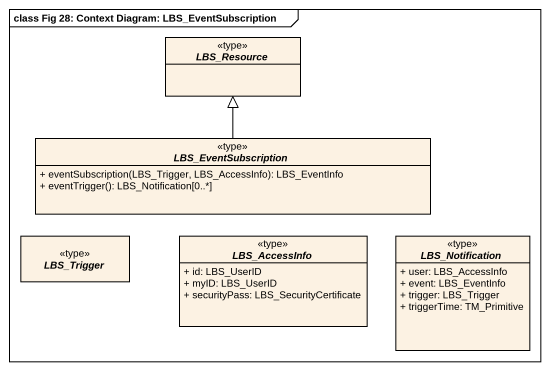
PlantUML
@startuml
mainframe class Fig 28: Context Diagram: LBS_EventSubscription
hide circle
hide empty members
skinparam classAttributeIconSize 0
abstract class LBS_Resource <<type>>
abstract class LBS_EventSubscription <<type>> {
  + eventSubscription(LBS_Trigger, LBS_AccessInfo): LBS_EventInfo
  + eventTrigger(): LBS_Notification[0..*]
}
abstract class LBS_Trigger <<type>>
abstract class LBS_AccessInfo <<type>> {
  + id: LBS_UserID
  + myID: LBS_UserID
  + securityPass: LBS_SecurityCertificate
}
abstract class LBS_Notification <<type>> {
  + user: LBS_AccessInfo
  + event: LBS_EventInfo
  + trigger: LBS_Trigger
  + triggerTime: TM_Primitive
}
LBS_EventSubscription -up-|> LBS_Resource
@enduml
